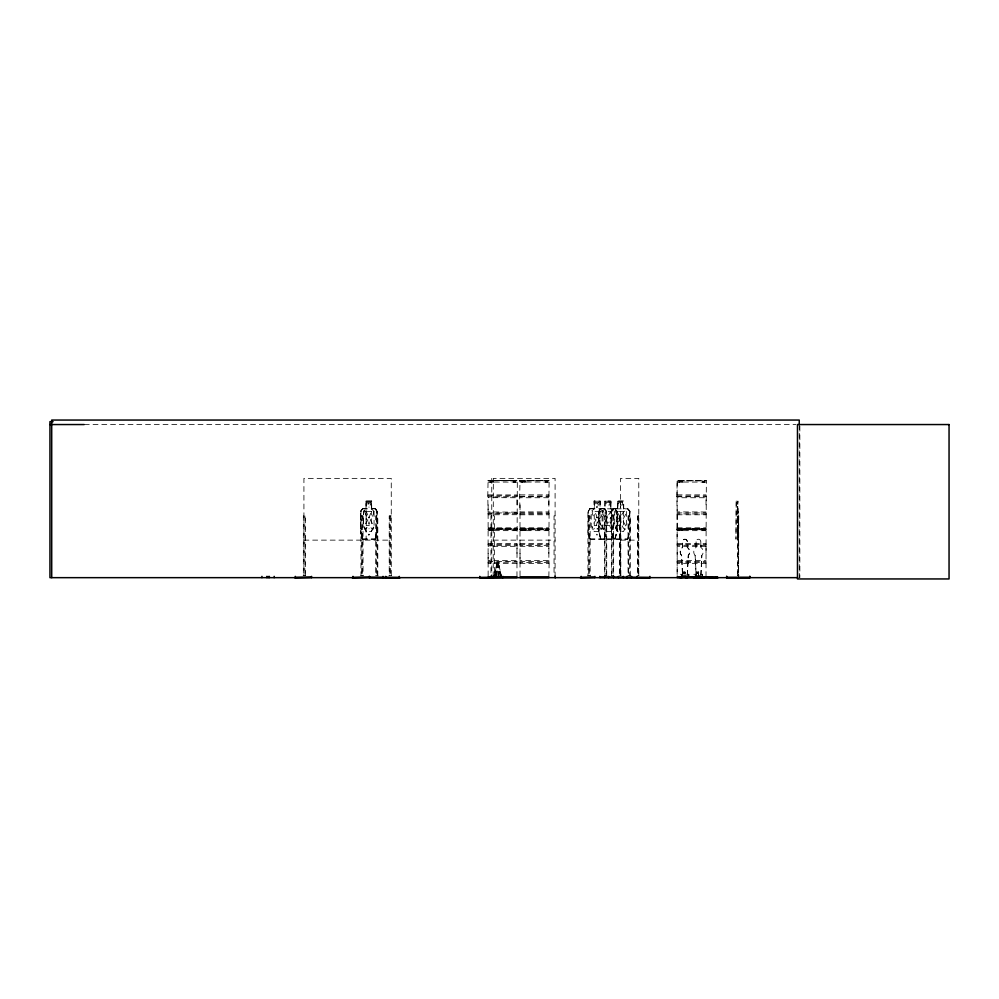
<?xml version="1.0" encoding="UTF-8"?>
<svg xmlns="http://www.w3.org/2000/svg" width="999" height="999" viewBox="0 0 999 999"><rect width="100%" height="100%" fill="white"/><g stroke="black" fill="none" stroke-linecap="round" stroke-linejoin="round"><path stroke-width="0.75" stroke-dasharray="5 3.75" d="M488.136 553.409L488.136 576.66M488.136 504.832L488.099 560.501L516.995 560.501L517.32 480.894L487.874 480.669L516.995 480.569L488.074 480.644L487.774 496.316L488.099 511.925L516.982 512.187M516.97 553.409L516.97 546.316L488.099 546.316M516.97 504.832L516.97 497.739L488.099 497.652M520.029 553.409L520.029 576.66M520.029 504.832L519.992 529.008L549.2 528.771L519.967 528.459L520.054 529.183M548.851 553.409L549.075 512.824M548.851 504.832L549.113 480.669L519.692 480.806L549.063 480.706M706.018 553.409L706.343 480.806L676.847 480.806L706.168 480.669M706.018 504.832L706.018 497.739L677.147 497.739L677.185 576.66M737.549 528.384L737.612 529.02M737.624 507.155L737.624 506.655M737.549 517.832L737.549 517.02M737.936 539.223L737.637 511.263M737.924 528.309L737.999 529.233L737.874 511.176L737.949 576.123M737.624 534.527L737.562 534.552M737.811 531.63L737.824 539.223L737.537 525.549L737.562 539.223M737.936 508.578L737.487 531.668M737.612 508.578L738.011 528.796M737.924 511.351L737.924 512.125M488.136 543.543L516.97 543.543M516.995 514.697L488.099 514.785M516.97 576.66L516.97 560.589M516.995 563.349L488.099 563.349M548.826 482.017L520.054 482.08L520.029 480.569L519.667 496.316L519.992 511.925L548.888 511.925L548.888 497.739L519.992 497.739M519.992 546.316L548.888 546.316L548.851 560.501L520.017 560.589L519.992 529.095L549.2 529.458L519.83 529.732L520.054 529.058M548.851 576.66L549.163 561.7M706.018 512.012L677.147 511.925L676.822 496.316L677.21 480.606L706.068 480.644M677.172 494.967L677.122 480.644M706.018 576.66L706.056 546.066M706.018 563.349L677.147 563.349L677.147 575.511M519.692 496.316L549.15 495.929M368.993 528.808L369.081 528.708M497.065 575.998L497.614 562.837M368.868 534.19L368.768 535.064L369.006 534.19M687.237 575.324L688.211 555.481A5.145 4.733 -90 0 0 687.237 547.377L687.237 541.82A2.572 2.36 -90 0 0 684.864 539.248A2.572 2.36 -90 0 0 682.504 541.82L682.504 547.377A5.145 4.733 -90 0 0 681.53 555.481L682.504 575.324M687.362 575.324L688.336 555.481A5.145 4.733 -90 0 0 687.362 547.377L687.362 541.82A2.572 2.36 -90 0 0 685.002 539.248L685.002 539.248A2.572 2.36 -90 0 0 682.629 541.82L682.629 547.377A5.145 4.733 -90 0 0 681.655 555.481L682.629 575.324M700.823 575.324L701.81 555.481A5.145 4.733 -90 0 0 700.823 547.377L700.823 541.82A2.572 2.36 -90 0 0 698.463 539.248A2.572 2.36 -90 0 0 696.091 541.82L696.091 547.377A5.145 4.733 -90 0 0 695.117 555.481L696.091 575.324M700.948 575.324L701.81 555.481M681.48 575.636L688.573 575.636M695.067 575.636L702.16 575.636M368.968 506.905L369.018 507.355M496.428 575.998L497.502 562.837M683.678 573.364L685.189 572.514M684.802 572.739L683.441 572.514M684.69 572.19C683.378 574.887 686.001 571.865 684.203 573.364L683.828 572.627M696.865 572.689C697.215 573.901 698.264 570.891 698.101 573.438M698.813 572.664L697.065 572.827L698.601 572.489M697.789 573.364C697.464 571.266 699.512 573.089 697.277 573.364M683.853 573.351C683.691 571.715 685.938 573.026 683.341 573.264M683.591 573.139L683.89 572.439M683.279 572.514C685.127 572.302 682.467 573.501 684.103 572.502M685.164 573.139L685.164 572.514M697.964 572.29L697.439 573.351M697.727 572.664L696.977 572.664L697.876 572.514M706.343 529.545L676.835 529.458L706.218 529.645M677.147 514.697L677.147 529.008L706.355 528.771L676.985 528.508L677.147 543.456L706.018 543.543M368.643 534.552L369.006 535.077L369.006 534.24M495.304 575.998L497.302 562.837M494.83 575.998L497.215 562.837L494.18 575.998M375.149 538.973L376.785 531.63L376.798 511.388L375.149 508.828L376.785 511.388M362.487 539.223L360.614 531.668L362.587 539.223L360.801 531.63L360.477 511.263L362.637 508.578L360.614 511.263L360.477 531.668L362.362 539.223L375.462 539.223L377.147 531.668L375.287 539.223L376.973 531.63L376.985 511.288L375.237 508.578L377.16 511.288L377.247 576.123M375.462 539.223L377.16 531.668M494.006 575.998L497.077 562.837L498.376 562.837L501.436 575.998M368.793 503.708L368.956 503.184M368.756 503.708L368.768 503.796M368.718 517.832L368.956 517.02M368.681 504.008L368.968 503.708M368.594 503.983L368.806 503.184M368.594 517.819L368.806 517.02M517.27 562.15L487.874 562.3M676.847 496.078L706.243 495.879M676.897 544.592L706.243 544.443M684.752 573.214L683.466 572.277M683.978 573.151L684.24 572.29L683.603 572.877L684.39 572.302L684.765 572.964M697.427 573.151L697.452 572.365M697.19 573.139L698.276 572.19M697.689 572.502L697.29 573.151M596.84 517.632L596.99 516.995L597.127 517.632M620.292 517.832L620.491 517.107L620.691 517.832M604.045 538.973L606.093 531.63L606.093 511.363M604.195 539.223L606.243 531.63M604.345 539.223L606.443 531.668L606.443 511.263L604.283 508.578M614.735 538.973L616.758 531.63L616.758 511.363M614.872 539.223L616.92 531.63M615.034 539.223L617.12 531.668L617.12 511.263L614.822 508.578M627.559 538.973L629.745 531.63M627.697 539.223L629.944 531.668L629.944 511.263L627.784 508.578L623.676 508.578L623.826 500.986L617.557 500.986L617.557 508.578M596.977 503.284L597.265 504.02L596.927 503.184M620.491 503.284L620.691 504.008M620.204 517.807L620.516 516.995M683.953 572.827L684.515 573.351L684.452 572.514M697.864 572.439L698.676 573.151L697.564 573.451M697.826 573.064L696.79 572.989M517.257 513.736L487.874 513.723M519.742 544.592L549.15 544.505M697.851 573.151L696.94 572.989L698.151 572.914M487.974 561.326L517.195 561.488M697.789 572.29L696.89 572.677L698.501 573.064L697.639 573.364M519.83 512.837L549.113 512.986L548.863 512.012M706.206 513.961L676.985 513.873M519.83 561.413L549.088 561.488L548.863 560.589M366.246 531.63L363.524 525.549L363.524 511.363L366.246 508.828L363.449 511.363L363.449 525.549L366.196 531.63L371.341 531.63L374.063 525.549L374.063 511.363L371.341 508.828L371.341 501.236M371.316 531.63L374.051 525.549M676.922 561.475L706.243 561.488M513.311 482.055L515.834 482.055M513.311 530.619L515.834 530.619M545.192 482.055L547.727 482.055M545.192 530.619L547.727 530.619M702.347 482.055L704.882 482.055M702.347 530.619L704.882 530.619M489.485 482.055L493.968 482.055M489.485 530.619L493.968 530.619M521.378 482.055L525.861 482.055M521.378 530.619L525.861 530.619M678.533 482.055L683.016 482.055M678.533 530.619L683.016 530.619M685.189 573.139L683.628 572.877M600.786 508.578L598.688 511.288L598.688 531.668L600.574 539.223M598.888 511.388L600.724 508.828M600.874 508.828L599.038 511.388L599.038 531.63L600.874 538.973M362.712 508.578L360.801 511.363L362.712 508.828L360.976 511.363L360.976 576.123M588.136 511.388L590.034 508.578M590.122 508.828L588.286 511.388L588.136 531.63L590.122 538.973M611.475 576.123L611.438 511.288L613.386 508.578M613.623 538.973L611.788 531.63L611.638 511.388L613.536 508.578M611.788 511.388L613.623 508.828M488.136 529.033L517.32 529.458L487.799 529.545L488.074 528.459L517.082 528.471L487.962 529.02M516.933 482.08L488.199 482.055M488.136 528.096L516.97 528.096L488.199 528.096M516.933 530.656L488.161 530.656M520.079 528.096L548.851 528.096L520.054 528.059L520.079 530.619M548.826 530.656L520.054 530.656M705.981 482.08L677.235 482.055M677.185 528.096L706.018 528.096L677.235 528.096M705.981 530.656L677.21 530.656M597.227 528.434L597.227 529.07M620.729 528.546L620.416 529.233L620.729 528.434M697.514 572.302L698.501 572.577M605.132 508.828L602.085 511.363L602.085 525.549L605.132 531.63L610.826 531.63L613.873 525.549L613.873 511.363L610.826 508.828L610.876 500.986L604.782 500.986M597.177 529.108L597.202 528.533M596.84 534.203L597.09 535.064M620.342 534.203L620.779 534.964L620.516 534.29M597.102 507.405L597.065 506.53L596.815 507.355M684.327 572.29L684.303 573.101M620.529 507.405L620.516 506.53L620.317 507.355M620.516 535.077L620.329 534.24M620.741 504.02L620.554 503.184M84.278 424.55L795.916 424.55M519.992 480.656L548.913 480.644M493.294 481.293L490.159 481.793M488.099 494.88L516.995 494.967M519.992 494.88L548.888 494.88M677.147 494.88L706.043 494.88M487.899 495.879L517.195 495.879M517.195 496.753L487.974 496.903M519.792 496.753L549.088 496.753M676.947 496.753L706.243 496.753M366.009 508.578L366.009 500.986L371.69 500.986L371.69 508.578M366.196 501.236L371.516 501.236M594.255 501.236L600.124 501.236M604.982 501.236L610.826 501.236M617.757 501.236L623.626 501.236L623.476 508.828L626.535 511.363L626.535 525.549L623.476 531.63L617.757 531.63L614.697 525.549L614.697 511.363L617.757 508.828L617.707 500.986M620.354 507.405L620.504 506.618M362.412 508.578L366.246 508.578M371.491 508.578L375.412 508.578L377.16 511.288L375.412 508.578M594.205 508.578L589.885 508.578L587.936 511.288L587.974 576.123M604.932 508.578L600.174 508.578L600.324 500.986L594.055 500.986L594.055 508.578M617.707 508.578L610.876 508.578L611.026 500.986M362.537 508.828L375.324 508.828M589.972 508.828L627.709 508.828M617.12 511.263L615.634 511.625L619.542 520.017C611.063 530.394 618.406 533.553 620.841 521.703C623.438 533.541 630.469 530.382 622.065 520.079C630.282 510.202 623.189 507.005 620.741 518.306L617.095 511.201L617.12 531.668M627.634 508.578L629.944 511.263M487.899 512.912L517.195 512.912M676.947 512.912L706.243 512.912M519.83 513.873L549.088 513.798M519.992 514.785L548.888 514.785M677.147 514.785L706.043 514.785M360.976 515.909L363.037 515.909L363.037 576.123M391.258 515.909L389.21 515.909L389.21 575.412M491.77 515.909L490.934 515.909L490.946 575.412M493.331 515.909L494.38 515.909L494.38 575.412M555.094 515.909L554.045 515.909L554.045 575.412L555.219 575.412M587.974 515.909L590.134 515.909L590.134 577.659M611.475 515.909L613.636 515.909L613.636 577.659M638.786 515.909L637.699 515.909L637.699 575.412M737.737 515.909L738.748 515.909L738.623 577.659L738.548 515.909M605.132 525.549L610.826 525.549L610.826 511.363L605.132 511.363L605.032 576.123M517.02 529.745L487.924 529.645M677.122 529.72L706.068 529.72M519.967 529.782L548.913 529.782M587.936 531.668L589.972 539.223M362.537 538.973L375.324 538.973M589.972 538.973L627.709 538.973M589.822 539.223L627.847 539.223M303.921 540.134L391.258 540.134M493.331 540.134L555.094 540.134M620.529 540.134L638.786 540.134M696.091 541.82L696.091 547.377M700.823 541.82L700.823 547.377M519.992 543.456L548.863 543.543M487.899 544.443L517.157 544.368M487.937 545.404L517.195 545.329M549.088 545.329L519.855 545.479M706.243 545.329L676.922 545.254M706.043 546.316L677.147 546.316L677.185 560.501L706.056 560.664M695.117 555.481L696.228 575.324M549.088 562.362L519.855 562.524M676.985 562.437L706.243 562.362M519.992 563.349L548.888 563.349M685.027 571.94L682.704 571.94L682.704 574.949M683.828 572.302L684.715 572.439M680.244 574.3L682.467 574.3M686.788 574.3L689.023 574.3L689.023 576.985M693.83 574.3L696.066 574.3M700.374 574.3L702.609 574.3L702.609 576.985M303.147 575.412L305.619 575.412M360.789 575.412L363.249 575.412M375.549 575.412L378.009 575.412M388.998 575.412L391.471 575.412M490.696 575.412L492.007 575.412M494.505 575.412L493.206 575.412L493.331 478.371L555.094 478.371L555.094 575.412M587.762 575.412L590.347 575.412M604.345 575.412L606.93 575.412M611.263 575.412L613.848 575.412M619.53 575.412L621.028 575.412M627.847 575.412L630.431 575.412M637.487 575.412L638.998 575.412M737.499 575.412L738.998 575.412M597.015 534.29L596.915 534.977M599.974 508.828L603.034 511.363L603.034 525.549L599.974 531.63L594.255 531.63L591.196 525.549L591.196 511.363L594.255 508.828L594.205 500.986M371.316 508.828L374.051 511.363M627.559 508.828L629.745 511.363M604.133 508.578L606.293 511.263L606.243 576.123M604.045 508.828L606.243 511.363M614.735 508.828L616.92 511.363M620.554 517.02L620.791 517.819M613.473 539.223L611.438 531.668L613.324 539.223M598.888 531.63L600.724 539.223M360.889 531.63L362.712 538.973L360.976 531.63M498.339 562.837L501.273 575.998M498.226 562.837L500.611 575.998M498.151 562.837L500.374 577.459M497.952 562.837L499.013 575.998M497.839 562.837L498.376 575.998M737.674 511.363L737.899 500.986L737.749 576.123M737.749 531.63L737.761 539.223M799.849 426.098L799.849 577.659M799.237 424.55L799.237 577.659M704.233 481.193L704.233 482.055M704.32 529.757L704.233 530.619M702.996 481.193L702.996 482.055M702.996 529.757L702.996 530.619M702.06 574.3L702.06 576.448M698.613 574.949L698.613 571.94L696.303 571.94L696.303 574.949M698.463 571.94L698.463 574.949M696.44 571.94L696.44 574.949M695.516 574.3L695.516 576.985M688.461 574.3L688.461 576.448M684.877 571.94L685.027 574.949M682.854 571.94L682.854 574.949M682.342 481.793L679.195 481.793M682.155 481.293L682.155 482.08M682.155 529.857L682.155 530.656M681.93 574.3L681.93 576.985M679.382 481.293L679.382 482.08M679.382 529.857L679.382 530.656M638.786 575.412L638.786 478.371L620.529 478.371L620.529 575.412M638.486 515.909L638.486 575.412M637.986 515.909L637.986 575.412M630.219 576.123L630.219 515.909L628.059 515.909L628.059 576.123M629.795 511.263L629.745 576.123M629.595 511.363L629.595 531.63M628.533 515.909L628.533 576.123M620.829 575.412L620.829 515.909L619.73 515.909L619.73 575.412M620.029 515.909L620.029 575.412M617.906 501.236L617.906 508.828M613.161 515.909L613.161 576.123M611.95 515.909L611.95 576.123M610.676 501.236L610.676 508.828M606.718 576.123L606.718 515.909L604.557 515.909L604.557 576.123M605.132 501.236L604.982 508.828M604.932 500.986L604.782 508.578M599.974 501.236L600.124 508.828M598.838 511.288L598.838 531.668M596.903 506.618L596.903 507.317M594.405 501.236L594.405 508.828M589.66 515.909L589.66 576.123M588.448 515.909L588.448 576.123M547.165 481.793L547.077 482.055M547.165 530.369L547.077 530.619M545.841 481.193L545.841 482.055M545.841 529.757L545.841 530.619M525.187 481.793L522.04 481.793M524.999 481.293L524.999 482.08M524.999 529.857L524.999 530.656M522.227 481.293L522.227 482.08M522.227 529.857L522.227 530.656M515.184 481.193L515.184 482.055M515.184 529.757L515.184 530.619M513.961 481.193L513.961 482.055M513.861 529.757L513.961 530.619M493.106 481.293L493.106 482.08M493.106 529.857L493.106 530.656M491.758 478.371L491.758 575.412M490.347 481.293L490.347 482.08M490.347 529.857L490.347 530.656M391.258 575.412L391.258 478.371L303.921 478.371L303.921 575.412M390.696 515.909L390.696 575.412M389.772 515.909L389.772 575.412M377.797 576.123L377.797 515.909L375.749 515.909L375.749 576.123M376.298 515.909L376.298 577.659M371.491 500.986L371.491 508.828M366.246 500.986L366.421 508.828M366.071 500.986L366.146 539.223M362.475 515.909L362.475 576.123M361.538 515.909L361.538 576.123M305.407 575.412L305.407 515.909L303.346 515.909L303.346 575.412M304.845 515.909L304.845 575.412M737.624 503.184L737.549 504.008L737.549 503.184M737.599 508.828L737.574 511.363L737.587 508.828M364.46 511.338L367.919 520.079C360.489 530.107 366.633 533.741 369.006 521.703C371.253 533.753 377.684 530.119 370.167 520.017C377.222 510.576 371.416 506.768 369.106 518.306L366.233 511.413L364.46 511.338M602.672 528.796L600.711 529.033L597.34 521.703C594.904 533.553 587.562 530.394 596.041 520.017C588.061 510.302 594.717 506.968 597.24 518.306C599.687 507.005 606.768 510.202 598.563 520.079L602.672 528.796M613.111 528.796L611.151 529.033L607.792 521.703C605.369 533.553 598.064 530.382 606.505 520.017C598.563 510.314 605.194 506.955 607.692 518.306C610.139 506.993 617.182 510.214 609.015 520.079L613.111 528.796M736.226 500.986L735.976 539.223L736.226 500.986M370.429 502.497L367.108 502.497L367.108 505.032L370.429 505.032L370.429 502.497M598.95 502.497L595.279 502.497L595.279 505.032L598.95 505.032L598.95 502.497M609.802 502.497L606.156 502.497L606.156 505.032L609.802 505.032L609.802 502.497M622.452 502.497L618.781 502.497L618.781 505.032L622.452 505.032L622.452 502.497M371.341 511.363L366.146 511.363L366.246 525.549L371.341 525.549L371.341 511.363M599.974 511.363L594.255 511.363L594.255 525.549L599.974 525.549L599.974 511.363M623.476 511.363L617.757 511.363L617.757 525.549L623.476 525.549L623.476 511.363"/><path stroke-width="1.5" d="M516.995 577.584L479.757 577.609L502.922 577.347M726.548 577.609L749.937 577.534L726.623 577.459M680.232 576.985C678.458 577.809 682.017 577.759 680.232 576.985L718.031 577.584L677.147 577.584M717.469 576.985L716.92 577.597L717.994 577.622M295.092 577.509L311.488 577.347L294.405 577.609M352.784 577.509L369.031 577.347L352.085 577.659M580.894 577.509L594.742 577.347L580.119 577.609M693.368 577.659L693.818 576.985L694.205 577.622M695.129 577.285L695.766 577.584L695.204 576.985L694.829 577.634M699.612 577.285L698.988 577.597L699.537 576.985L699.924 577.622M702.434 577.285L703.059 577.584L702.497 576.985L702.122 577.634M703.808 577.285L704.445 577.584L703.883 576.985L703.508 577.634M710.439 577.285L709.814 577.597L710.364 576.985L710.764 577.622M711.688 577.285L712.312 577.584L711.75 576.985L711.375 577.634M716.158 577.285L715.534 577.597L716.083 576.985L716.483 577.622M53.072 421.653L49.95 421.653L49.95 577.659L797.677 577.659M49.95 424.55L84.216 424.55M488.074 577.06L517.02 577.035M519.967 577.035L548.913 577.06M677.122 577.035L706.068 577.035M680.169 577.285L717.544 577.285M400.199 577.659L369.78 577.459L399.513 577.509M519.992 577.584L548.888 577.584M649.937 577.509L599.937 577.347L650.074 577.659M799.237 424.725L799.237 420.055L51.711 420.055L51.711 577.659M749.937 576.373L749.874 577.659M749.725 576.373L749.774 577.659M726.773 576.373L726.785 577.659M726.623 576.373L726.623 577.659M649.887 576.373L649.887 577.659M637.037 576.373L637.037 577.659M631.568 576.373L631.38 577.659M626.96 576.373L626.96 577.659M623.314 576.373L623.314 577.659M618.381 576.373L618.381 577.659M613.536 576.373L613.536 577.659M608.641 576.373L608.641 577.659M604.657 576.373L604.657 577.659M599.812 576.373L599.812 577.659M594.88 576.373L594.88 577.659M581.156 576.373L581.156 577.659M502.934 576.373L502.922 577.659M493.244 576.373L493.244 577.659M493.181 576.373L493.181 577.659M479.77 576.373L479.757 577.659M399.288 576.373L399.288 577.659M385.764 576.373L385.764 577.659M383.017 576.373L383.017 577.659M369.63 576.373L369.63 577.659M369.155 576.373L369.155 577.659M353.009 576.373L353.009 577.659M311.601 576.373L311.601 577.659M295.329 576.373L295.329 577.659M274.176 576.373L274.176 577.659M269.368 576.373L269.368 577.659M268.144 576.373L268.144 577.659M266.833 576.373L266.833 577.659M261.938 576.373L261.938 577.659M681.605 576.985C679.832 577.809 683.403 577.759 681.605 576.985M685.951 576.985C684.178 577.809 687.749 577.759 685.951 576.985M687.324 576.985C685.551 577.809 689.123 577.759 687.324 576.985M696.778 576.985C695.004 577.809 698.576 577.759 696.778 576.985M698.164 576.985C696.378 577.809 699.949 577.759 698.164 576.985M700.923 576.985C699.138 577.809 702.709 577.759 700.923 576.985M949.05 424.55L797.477 424.55L797.477 578.945L949.05 578.945L949.05 424.55M555.244 577.659L555.244 576.373L555.182 577.659"/></g></svg>
